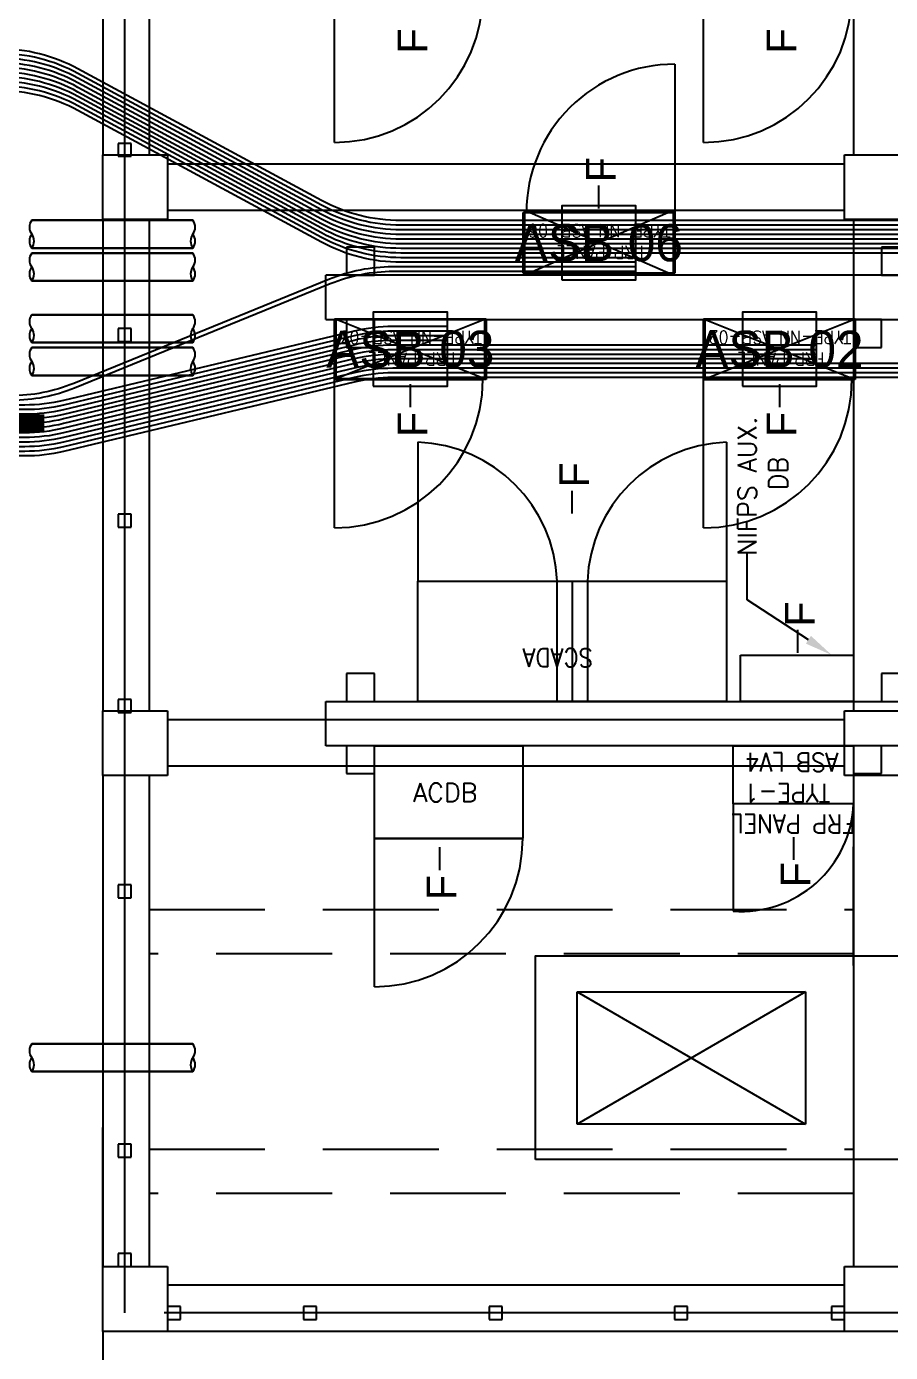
# Model space of a CAD drawing. Header units: metres. Extents: x 530441 to 531186, y 2674002 to 2674337.
# Drawn here: x 530688.35 to 530693.01, y 2674159.24 to 2674166.39 of the extents above; entities that cross this region are included whole.
import ezdxf
from ezdxf.enums import TextEntityAlignment as Align

# ---------------------------------------------------------------- set-up
doc = ezdxf.new("R2010")
doc.units = ezdxf.units.M
for name, pattern in [('DASHED', [0.75, 0.5, -0.25]), ('DASHED2', [0.375, 0.25, -0.125]), ('HIDDEN', [0.375, 0.25, -0.125]), ('PHANTOM', [63.5, 31.75, -6.35, 6.35, -6.35, 6.35, -6.35])]:
    doc.linetypes.add(name, pattern=pattern)
for name, color, linetype in [('1', 5, 'Continuous'), ('Excavation', 7, 'Continuous'), ('IDT', 7, 'Continuous'), ('LT Cable(AG) INV to LT Panel BL-16', 2, 'Continuous')]:
    doc.layers.add(name, color=color, linetype=linetype)
doc.styles.add('Arial', font='arial.ttf')
doc.styles.add('RomanS', font='romans.shx')
doc.styles.get("Standard").update_dxf_attribs({"font": 'Adani Regular.ttf'})
doc.linetypes.add('FOUNDATION LAYOUT$0$FENCELINE1', pattern='A,6.35,-2.54,[133,ltypeshp.shx,S=2.54,R=0,X=-2.54,Y=0],-2.54,25.4', length=36.83)

# ---------------------------------------------------------------- blocks, each defined once
blk = doc.blocks.new('ASB')
at = {"layer": '1', "color": 5}
blk.add_lwpolyline([(-0.2, -0.2), (0.2, -0.2), (0.2, 0.2), (-0.2, 0.2)], close=True, dxfattribs=at)
at = {"layer": '1', "color": 7}
blk.add_attdef('ID', text='', height=0.2, dxfattribs=at).set_placement((0, 0), align=Align.MIDDLE_CENTER)
blk = doc.blocks.new('IDT')
at = {"layer": 'IDT', "color": 8}
for p, q in [((29.552, 18.4101), (29.902, 18.4101)), ((29.902, 18.4101), (29.902, 18.0601)), ((29.902, 18.4101), (33.552, 18.4101)), ((33.552, 18.0601), (33.552, 18.4101)), ((33.552, 18.4101), (33.902, 18.4101)), ((33.902, 18.4101), (33.902, 18.0601)), ((29.902, 18.3453), (29.902, 18.2753)), ((29.972, 18.3453), (29.902, 18.3453)), ((29.972, 18.2753), (29.972, 18.3453)), ((30.7481, 18.3453), (30.7481, 18.2753)), ((30.8181, 18.3453), (30.7481, 18.3453)), ((30.8181, 18.2753), (30.8181, 18.3453)), ((31.7481, 18.3453), (31.7481, 18.2753)), ((31.8181, 18.3453), (31.7481, 18.3453)), ((31.8181, 18.2753), (31.8181, 18.3453)), ((32.7481, 18.3453), (32.7481, 18.2753)), ((32.8181, 18.3453), (32.7481, 18.3453)), ((32.8181, 18.2753), (32.8181, 18.3453)), ((33.482, 18.3453), (33.482, 18.2753)), ((33.552, 18.3453), (33.482, 18.3453)), ((33.552, 18.2753), (33.552, 18.3453)), ((29.902, 18.2753), (29.972, 18.2753)), ((30.7481, 18.2753), (30.8181, 18.2753)), ((31.7481, 18.2753), (31.8181, 18.2753)), ((32.7481, 18.2753), (32.8181, 18.2753)), ((33.482, 18.2753), (33.552, 18.2753)), ((29.902, 18.1601), (33.552, 18.1601)), ((29.902, 18.0601), (29.552, 18.0601)), ((29.852, 15.4101), (29.852, 18.0601)), ((33.902, 18.0601), (33.552, 18.0601)), ((33.652, 15.4101), (33.652, 18.0601)), ((33.7481, 18.0601), (33.7481, 17.9901)), ((33.8181, 18.0601), (33.7481, 18.0601)), ((33.8181, 17.9901), (33.8181, 18.0601)), ((33.902, 15.4101), (33.902, 18.0601)), ((33.7481, 17.9901), (33.8181, 17.9901)), ((33.7481, 17.4703), (33.7481, 17.4003)), ((33.8181, 17.4703), (33.7481, 17.4703)), ((33.8181, 17.4003), (33.8181, 17.4703)), ((33.7481, 17.4003), (33.8181, 17.4003)), ((30.1117, 16.5771), (30.1117, 17.2916)), ((30.1117, 17.2916), (31.3439, 17.2916)), ((31.3439, 16.5771), (30.1117, 17.2916)), ((30.1117, 16.5771), (31.3439, 17.2916)), ((31.3439, 17.2916), (31.3439, 16.5771)), ((31.3439, 16.5771), (30.1117, 16.5771)), ((29.852, 16.4349), (29.852, 15.7954)), ((33.652, 16.1329), (33.652, 16.1329)), ((33.7481, 16.0703), (33.7481, 16.0003)), ((33.8181, 16.0703), (33.7481, 16.0703)), ((33.8181, 16.0003), (33.8181, 16.0703)), ((33.7481, 16.0003), (33.8181, 16.0003)), ((29.552, 15.4101), (29.902, 15.4101)), ((29.702, 15.3997), (29.702, 15.2497)), ((29.852, 15.3997), (29.702, 15.3997)), ((29.852, 15.2497), (29.852, 15.3997)), ((29.902, 15.4101), (29.902, 15.0601)), ((32.4369, 15.3997), (32.4369, 15.2497)), ((32.5869, 15.3997), (32.4369, 15.3997)), ((32.5869, 15.2497), (32.5869, 15.3997)), ((33.552, 15.0601), (33.552, 15.4101)), ((33.552, 15.4101), (33.902, 15.4101)), ((33.902, 15.4101), (33.902, 15.0601)), ((29.902, 15.3601), (33.552, 15.3601)), ((26.802, 15.2497), (32.6992, 15.2497)), ((29.702, 15.2497), (29.852, 15.2497)), ((32.4369, 15.2497), (32.5869, 15.2497)), ((32.6992, 15.2497), (32.6992, 15.0097)), ((29.902, 15.1101), (33.552, 15.1101)), ((29.902, 15.0601), (29.552, 15.0601)), ((29.852, 12.4101), (29.852, 15.0601)), ((33.902, 15.0601), (33.552, 15.0601)), ((33.652, 12.4101), (33.652, 15.0601)), ((33.7481, 15.0703), (33.7481, 15.0003)), ((33.8181, 15.0703), (33.7481, 15.0703)), ((33.8181, 15.0003), (33.8181, 15.0703)), ((33.902, 12.4101), (33.902, 15.0601)), ((32.6992, 15.0097), (26.802, 15.0097)), ((29.702, 15.0097), (29.552, 15.0097)), ((29.702, 14.8597), (29.702, 15.0097)), ((31.2873, 14.3618), (31.2873, 15.0097)), ((31.3698, 14.3618), (31.3698, 15.0097)), ((31.4523, 14.3618), (31.4523, 15.0097)), ((32.4369, 15.0097), (32.4369, 14.8597)), ((32.5869, 15.0097), (32.4369, 15.0097)), ((32.5869, 14.8597), (32.5869, 15.0097)), ((33.7481, 15.0003), (33.8181, 15.0003)), ((29.552, 14.8597), (29.702, 14.8597)), ((32.4369, 14.8597), (32.5869, 14.8597)), ((33.7481, 14.0703), (33.7481, 14.0003)), ((33.8181, 14.0703), (33.7481, 14.0703)), ((33.8181, 14.0003), (33.8181, 14.0703)), ((33.7481, 14.0003), (33.8181, 14.0003)), ((29.843, 13.2732), (30.661, 13.2732)), ((29.843, 12.9462), (29.843, 13.2732)), ((29.852, 12.9497), (29.852, 13.2697)), ((29.852, 13.2697), (30.652, 13.2697)), ((30.652, 13.2697), (29.852, 12.9497)), ((30.652, 12.9497), (29.852, 13.2697)), ((30.652, 13.2697), (30.652, 12.9497)), ((30.661, 13.2732), (30.661, 12.9462)), ((31.8339, 13.2732), (32.6519, 13.2732)), ((31.8339, 12.9462), (31.8339, 13.2732)), ((31.8429, 12.9497), (31.8429, 13.2697)), ((31.8429, 13.2697), (32.6429, 13.2697)), ((31.8429, 12.9497), (32.6429, 13.2697)), ((31.8429, 13.2697), (32.6429, 12.9497)), ((32.6429, 13.2697), (32.6429, 12.9497)), ((32.6519, 13.2732), (32.6519, 12.9462)), ((29.702, 13.0997), (29.702, 12.9497)), ((29.852, 13.0997), (29.702, 13.0997)), ((29.852, 12.9497), (29.852, 13.0997)), ((32.4369, 13.0997), (32.4369, 12.9497)), ((32.5869, 13.0997), (32.4369, 13.0997)), ((32.5869, 12.9497), (32.5869, 13.0997)), ((33.7481, 13.0685), (33.7481, 12.9985)), ((33.8181, 13.0685), (33.7481, 13.0685)), ((33.8181, 12.9985), (33.8181, 13.0685)), ((33.7481, 12.9985), (33.8181, 12.9985)), ((32.6992, 12.9497), (26.802, 12.9497)), ((29.702, 12.9497), (29.852, 12.9497)), ((30.661, 12.9462), (29.843, 12.9462)), ((30.652, 12.9497), (29.852, 12.9497)), ((32.6519, 12.9462), (31.8339, 12.9462)), ((32.6429, 12.9497), (31.8429, 12.9497)), ((32.4369, 12.9497), (32.5869, 12.9497)), ((32.6993, 12.9497), (32.6993, 12.7097)), ((26.802, 12.7097), (32.6992, 12.7097)), ((29.702, 12.7097), (29.552, 12.7097)), ((29.702, 12.5597), (29.702, 12.7097)), ((30.817, 12.6984), (31.635, 12.6984)), ((30.817, 12.3714), (30.817, 12.6984)), ((30.826, 12.3601), (30.826, 12.7097)), ((30.826, 12.7097), (31.626, 12.7097)), ((30.826, 12.3601), (31.626, 12.7097)), ((30.826, 12.7097), (31.626, 12.3601)), ((31.626, 12.7097), (31.626, 12.3601)), ((31.635, 12.6984), (31.635, 12.3714)), ((32.4369, 12.7097), (32.4369, 12.5597)), ((32.5869, 12.7097), (32.4369, 12.7097)), ((32.5869, 12.5597), (32.5869, 12.7097)), ((29.552, 12.5597), (29.702, 12.5597)), ((32.4369, 12.5597), (32.5869, 12.5597)), ((29.552, 12.4101), (29.902, 12.4101)), ((29.902, 12.4101), (29.902, 12.0601)), ((33.552, 12.0601), (33.552, 12.4101)), ((33.552, 12.4101), (33.902, 12.4101)), ((33.902, 12.4101), (33.902, 12.0601)), ((29.902, 12.3601), (33.552, 12.3601)), ((31.635, 12.3714), (30.817, 12.3714)), ((31.626, 12.3601), (30.826, 12.3601)), ((29.902, 12.1101), (33.552, 12.1101)), ((29.902, 12.0601), (29.552, 12.0601)), ((29.852, 9.4101), (29.852, 12.0601)), ((33.902, 12.0601), (33.552, 12.0601)), ((33.652, 9.4101), (33.652, 12.0601)), ((33.7481, 12.0685), (33.7481, 11.9985)), ((33.8181, 12.0685), (33.7481, 12.0685)), ((33.8181, 11.9985), (33.8181, 12.0685)), ((33.902, 9.4101), (33.902, 12.0601)), ((33.7481, 11.9985), (33.8181, 11.9985))]:
    blk.add_line(p, q, dxfattribs=at)
at = {"layer": 'IDT', "color": 8, "linetype": 'DASHED2', "ltscale": 5}
for p, q in [((32.802, 18.4101), (33.902, 18.4101)), ((33.902, 18.4101), (33.902, 17.3101))]:
    blk.add_line(p, q, dxfattribs=at)
at = {"layer": 'IDT', "color": 8, "linetype": 'PHANTOM', "ltscale": 0.25}
for p, q in [((25.6331, 18.3103), (33.7831, 18.3103)), ((33.7831, 18.3103), (33.7831, 9.1603))]:
    blk.add_line(p, q, dxfattribs=at)
at = {"layer": 'IDT', "color": 8, "linetype": 'HIDDEN', "ltscale": 2.5}
for p, q in [((29.852, 17.6665), (33.652, 17.6665)), ((33.652, 17.4265), (29.852, 17.4265)), ((29.852, 16.3729), (33.652, 16.3729)), ((33.652, 16.1329), (29.852, 16.1329))]:
    blk.add_line(p, q, dxfattribs=at)
at = {"layer": 'IDT', "color": 124}
for p, q in [((34.2845, 17.0079), (33.4155, 17.0079)), ((33.4155, 17.0079), (34.2845, 17.0079)), ((33.4155, 16.8579), (34.2845, 16.8579)), ((34.2845, 16.8579), (33.4155, 16.8579)), ((34.2845, 13.2505), (33.4155, 13.2505)), ((33.4155, 13.2505), (34.2845, 13.2505)), ((33.4155, 13.1005), (34.2845, 13.1005)), ((34.2845, 13.1005), (33.4155, 13.1005)), ((34.2845, 13.0734), (33.4155, 13.0734)), ((33.4155, 13.0734), (34.2845, 13.0734)), ((33.4155, 12.9234), (34.2845, 12.9234)), ((34.2845, 12.9234), (33.4155, 12.9234)), ((34.2845, 12.7409), (33.4155, 12.7409)), ((33.4155, 12.7409), (34.2845, 12.7409)), ((33.4155, 12.5909), (34.2845, 12.5909)), ((34.2845, 12.5909), (33.4155, 12.5909)), ((34.2845, 12.5638), (33.4155, 12.5638)), ((33.4155, 12.5638), (34.2845, 12.5638)), ((33.4155, 12.4138), (34.2845, 12.4138)), ((34.2845, 12.4138), (33.4155, 12.4138))]:
    blk.add_line(p, q, dxfattribs=at)
at = {"layer": 'IDT', "color": 8, "linetype": 'DASHED', "ltscale": 5}
for p, q in [((32.4365, 16.5497), (32.4365, 15.7497)), ((30.502, 15.5637), (30.502, 16.1417)), ((32.3927, 15.7497), (31.6365, 15.7497)), ((32.4365, 15.7497), (32.3927, 15.7497)), ((30.5375, 13.6118), (30.5375, 14.3618)), ((32.202, 13.6118), (32.202, 14.3618)), ((30.661, 14.0732), (30.661, 13.2732)), ((32.6519, 14.0732), (32.6519, 13.2732)), ((30.5375, 13.6118), (30.5375, 13.6118)), ((32.202, 13.6118), (32.202, 13.6118)), ((30.6172, 13.2732), (29.861, 13.2732)), ((30.661, 13.2732), (30.6172, 13.2732)), ((32.6081, 13.2732), (31.8519, 13.2732)), ((32.6519, 13.2732), (32.6081, 13.2732)), ((30.817, 11.5714), (30.817, 12.3714)), ((30.817, 12.3714), (30.8609, 12.3714)), ((30.8609, 12.3714), (31.617, 12.3714)), ((30.661, 11.9932), (30.661, 11.1932)), ((32.6519, 11.9932), (32.6519, 11.1932))]:
    blk.add_line(p, q, dxfattribs=at)
at = {"layer": 'IDT', "color": 7}
for p, q in [((32.0863, 15.8484), (32.0863, 15.9209)), ((30.177, 15.7932), (30.177, 15.8657)), ((32.0863, 15.7973), (32.0863, 15.8484)), ((30.177, 15.7421), (30.177, 15.7932)), ((31.6365, 15.7486), (32.4369, 15.7497)), ((31.6365, 15.2497), (31.6365, 15.7486)), ((32.4369, 15.7497), (32.4369, 15.2497)), ((29.852, 15.5637), (30.502, 15.5637)), ((29.852, 15.2497), (29.852, 15.5637)), ((30.502, 15.5637), (30.502, 15.2497)), ((30.502, 15.2497), (29.852, 15.2497)), ((32.4369, 15.2497), (31.6365, 15.2497)), ((29.852, 15.0097), (30.462, 15.0097)), ((29.852, 14.7597), (29.852, 15.0097)), ((30.462, 15.0097), (30.462, 14.7597)), ((30.5375, 15.0097), (32.202, 15.0097)), ((30.5375, 14.3618), (30.5375, 15.0097)), ((32.202, 15.0097), (32.202, 14.3618)), ((30.462, 14.7597), (29.852, 14.7597)), ((30.1529, 14.748), (30.1529, 14.6969)), ((30.1529, 14.6969), (30.1529, 14.6243)), ((32.202, 14.3618), (30.5375, 14.3618)), ((31.3698, 13.9969), (31.3698, 13.9457)), ((31.3698, 13.9457), (31.3698, 13.8732)), ((30.252, 13.3493), (30.252, 13.4218)), ((32.2429, 13.3493), (32.2429, 13.4218)), ((30.252, 13.2982), (30.252, 13.3493)), ((32.2429, 13.2982), (32.2429, 13.3493)), ((29.843, 13.2732), (30.661, 13.2732)), ((29.843, 12.9462), (29.843, 13.2732)), ((30.661, 13.2732), (30.661, 12.9462)), ((31.8339, 13.2732), (32.6519, 13.2732)), ((31.8339, 12.9462), (31.8339, 13.2732)), ((32.6519, 13.2732), (32.6519, 12.9462)), ((30.661, 12.9462), (29.843, 12.9462)), ((32.6519, 12.9462), (31.8339, 12.9462)), ((30.817, 12.6984), (31.635, 12.6984)), ((30.817, 12.3714), (30.817, 12.6984)), ((31.635, 12.6984), (31.635, 12.3714)), ((31.635, 12.3714), (30.817, 12.3714)), ((31.226, 12.3497), (31.226, 12.2985)), ((31.226, 12.2985), (31.226, 12.226))]:
    blk.add_line(p, q, dxfattribs=at)
at = {"layer": 'IDT', "color": 8, "linetype": 'ByBlock', "lineweight": -2, "ltscale": 0.1}
for p, q in [((30.096, 14.6774), (30.426, 14.4611)), ((30.426, 14.4611), (30.426, 14.2072))]:
    blk.add_line(p, q, dxfattribs=at)
at = {"layer": 'IDT', "color": 7, "linetype": 'FOUNDATION LAYOUT$0$FENCELINE1', "ltscale": 0.01}
blk.add_lwpolyline([(33.902, 18.4101), (33.9018, 22.4854), (21.4107, 22.4854)], dxfattribs=at)
at = {"layer": 'IDT', "color": 8}
blk.add_lwpolyline([(31.567, 17.4829), (31.567, 16.3829), (28.767, 16.3829), (28.767, 17.4829)], close=True, dxfattribs=at)
at = {"layer": 'IDT', "color": 124}
for centre, start, end in [((33.4653, 16.9704), 143.02764, 216.97236), ((33.3657, 16.9704), 323.02764, 36.97236), ((34.3344, 16.9704), 143.02764, 216.97236), ((34.2347, 16.9704), 323.02764, 36.97236), ((33.4653, 16.8954), 143.02764, 216.97236), ((34.2347, 16.8954), 323.02764, 36.97236), ((33.4653, 13.213), 143.02764, 216.97236), ((33.3657, 13.213), 323.02764, 36.97236), ((34.3344, 13.213), 143.02764, 216.97236), ((34.2347, 13.213), 323.02764, 36.97236), ((33.4653, 13.138), 143.02764, 216.97236), ((34.2347, 13.138), 323.02764, 36.97236), ((33.4653, 13.0359), 143.02764, 216.97236), ((33.3657, 13.0359), 323.02764, 36.97236), ((34.3344, 13.0359), 143.02764, 216.97236), ((34.2347, 13.0359), 323.02764, 36.97236), ((33.4653, 12.9609), 143.02764, 216.97236), ((34.2347, 12.9609), 323.02764, 36.97236), ((33.4653, 12.7034), 143.02764, 216.97236), ((33.3657, 12.7034), 323.02764, 36.97236), ((34.3344, 12.7034), 143.02764, 216.97236), ((34.2347, 12.7034), 323.02764, 36.97236), ((33.4653, 12.6284), 143.02764, 216.97236), ((34.2347, 12.6284), 323.02764, 36.97236), ((33.4653, 12.5263), 143.02764, 216.97236), ((33.3657, 12.5263), 323.02764, 36.97236), ((34.3344, 12.5263), 143.02764, 216.97236), ((34.2347, 12.5263), 323.02764, 36.97236), ((33.4653, 12.4513), 143.02764, 216.97236), ((34.2347, 12.4513), 323.02764, 36.97236)]:
    blk.add_arc(centre, 0.0624, start, end, dxfattribs=at)
at = {"layer": 'IDT', "color": 8, "linetype": 'DASHED', "ltscale": 5}
for centre, radius, start, end in [((32.4365, 15.7497), 0.8, 90, 180), ((30.4575, 15.5373), 0.606, 85.7856, 177.50336), ((30.512, 14.3876), 0.7761, 271.87815, 358.10123), ((29.6994, 14.7411), 1.4413, 344.74337, 344.78968), ((32.2275, 14.3876), 0.7761, 181.89877, 268.12185), ((30.661, 13.2732), 0.8, 90, 180), ((32.6519, 13.2732), 0.8, 90, 180), ((30.817, 12.3714), 0.8, 270, 0), ((30.661, 11.1932), 0.8, 90, 180), ((32.6519, 11.1932), 0.8, 90, 180)]:
    blk.add_arc(centre, radius, start, end, dxfattribs=at)
at = {"layer": 'IDT', "color": 8, "ltscale": 0.1}
blk.add_solid([(30.0823, 14.6565), (29.9705, 14.7597), (30.1097, 14.6983)], dxfattribs=at)
at = {"layer": 'IDT', "color": 7, "style": 'Arial'}
for p in [(31.9951, 16.0827), (30.0858, 16.0139), (30.0617, 14.6072), (31.2786, 13.856), (30.1608, 13.5836), (32.1517, 13.5836), (31.1348, 12.2089), (30.1608, 11.5145), (32.1517, 11.5145)]:
    blk.add_text('F', height=0.16, rotation=270, dxfattribs=at).set_placement(p)
at = {"layer": 'IDT', "color": 7, "style": 'RomanS', "width": 0.9}
for s, height, p in [('FRP PANEL', 0.1, (29.8434, 15.6209)), ('TYPE-1', 0.1, (29.9782, 15.4542)), ('ASB LV4', 0.1, (29.9342, 15.2876)), ('SCADA', 0.1, (31.2586, 14.724)), ('FRP PANEL', 0.07, (30.0088, 13.1269)), ('FRP PANEL', 0.07, (31.9997, 13.1269)), ('TYPE-NN ASB-02', 0.07, (29.8647, 13.0102)), ('TYPE-NN ASB-03', 0.07, (31.8556, 13.0102)), ('FRP PANEL', 0.07, (30.9828, 12.5521)), ('TYPE-NN ASB-06', 0.07, (30.8387, 12.4354))]:
    blk.add_text(s, height=height, dxfattribs=at).set_placement(p)
at = {"layer": 'IDT', "color": 7, "ltscale": 0.1, "style": 'RomanS'}
blk.add_text('ACDB', height=0.1, rotation=180, dxfattribs=at).set_placement((32.2286, 15.5521))
at = {"layer": 'IDT', "color": 8, "style": 'RomanS'}
for s, p in [('NIFPS AUX.', (30.376, 14.2243)), (' DB', (30.2093, 13.9386))]:
    blk.add_text(s, height=0.1, rotation=270, dxfattribs=at).set_placement(p)

msp = doc.modelspace()

# ---------------------------------------------------------------- linework, layer by layer
at = {"layer": 'Excavation', "color": 3, "const_width": 0.1}
msp.add_lwpolyline([(530688.4427, 2674164.2482), (530683.6633, 2674164.2482), (530683.6633, 2674120.2383)], dxfattribs=at)
at = {"layer": 'LT Cable(AG) INV to LT Panel BL-16'}
for points in [[(530695.6483, 2674165.3434), (530690.366, 2674165.3434, -0.124598), (530689.9378, 2674165.4518), (530688.6242, 2674166.1624, 0.124598), (530688.196, 2674166.2707), (530681.6133, 2674166.2707, 0.414214), (530680.7133, 2674165.3707), (530680.7133, 2674120.2837, 0.009695), (530680.714, 2674120.2488), (530680.7374, 2674119.6434, -0.009695), (530680.7381, 2674119.6085), (530680.7381, 2674112.4372, -0.414214), (530679.8381, 2674111.5372), (530670.1556, 2674111.5372, -0.414214), (530669.2556, 2674112.4372), (530669.2556, 2674112.6898)], [(530695.6483, 2674165.3184), (530690.366, 2674165.3184, -0.124598), (530689.9378, 2674165.4268), (530688.6242, 2674166.1374, 0.124598), (530688.196, 2674166.2457), (530681.6383, 2674166.2457, 0.414214), (530680.7383, 2674165.3457), (530680.7383, 2674120.2842, 0.009695), (530680.739, 2674120.2493), (530680.7624, 2674119.6439, -0.009695), (530680.7631, 2674119.609), (530680.7631, 2674082.4122, -0.414214), (530679.8631, 2674081.5122), (530670.1556, 2674081.5122, -0.414214), (530669.2556, 2674082.4122), (530669.2556, 2674082.6898)], [(530695.6483, 2674165.2684), (530690.366, 2674165.2684, -0.124598), (530689.9378, 2674165.3768), (530688.6242, 2674166.0874, 0.124598), (530688.196, 2674166.1957), (530681.6883, 2674166.1957, 0.414214), (530680.7883, 2674165.2957), (530680.7883, 2674120.2851, 0.009695), (530680.789, 2674120.2503), (530680.8124, 2674119.6449, -0.009695), (530680.8131, 2674119.61), (530680.8131, 2674022.3622, -0.414214), (530679.9131, 2674021.4622), (530637.7636, 2674021.4622, -0.414214), (530636.8636, 2674022.3622), (530636.8636, 2674022.6898)], [(530695.6483, 2674165.2934), (530690.366, 2674165.2934, -0.124598), (530689.9378, 2674165.4018), (530688.6242, 2674166.1124, 0.124598), (530688.196, 2674166.2207), (530681.6633, 2674166.2207, 0.414214), (530680.7633, 2674165.3207), (530680.7633, 2674120.2847, 0.009695), (530680.764, 2674120.2498), (530680.7874, 2674119.6444, -0.009695), (530680.7881, 2674119.6095), (530680.7881, 2674052.3872, -0.414214), (530679.8881, 2674051.4872), (530670.1556, 2674051.4872, -0.414214), (530669.2556, 2674052.3872), (530669.2556, 2674052.6898)], [(530693.7073, 2674165.2434), (530690.366, 2674165.2434, -0.124598), (530689.9378, 2674165.3518), (530688.6242, 2674166.0624, 0.124598), (530688.196, 2674166.1707), (530681.7133, 2674166.1707, 0.414214), (530680.8133, 2674165.2707), (530680.8133, 2674120.2856, 0.009695), (530680.814, 2674120.2507), (530680.8374, 2674119.6454, -0.009695), (530680.8381, 2674119.6105), (530680.8381, 2674014.8372, 0.414214), (530681.7381, 2674013.9372), (530765.4816, 2674013.9372, 0.414214), (530766.3816, 2674014.8372), (530766.3816, 2674015.1918)], [(530693.7073, 2674165.2184), (530690.366, 2674165.2184, -0.124598), (530689.9378, 2674165.3268), (530688.6242, 2674166.0374, 0.124598), (530688.196, 2674166.1457), (530681.7383, 2674166.1457, 0.414214), (530680.8383, 2674165.2457), (530680.8383, 2674120.2861, 0.009695), (530680.839, 2674120.2512), (530680.8624, 2674119.6459, -0.009695), (530680.8631, 2674119.611), (530680.8631, 2674014.8622, 0.414214), (530681.7631, 2674013.9622), (530700.6976, 2674013.9622, 0.414214), (530701.5976, 2674014.8622), (530701.5976, 2674015.1918)], [(530693.7073, 2674165.1934), (530690.366, 2674165.1934, -0.124598), (530689.9378, 2674165.3018), (530688.6242, 2674166.0124, 0.124598), (530688.196, 2674166.1207), (530681.7633, 2674166.1207, 0.414214), (530680.8633, 2674165.2207), (530680.8633, 2674120.2866, 0.009695), (530680.864, 2674120.2517), (530680.8874, 2674119.6463, -0.009695), (530680.8881, 2674119.6115), (530680.8881, 2674022.3872, 0.414214), (530681.7881, 2674021.4872), (531118.417, 2674021.4872, 0.414214), (531119.317, 2674022.3872), (531119.317, 2674022.6918)], [(530693.7073, 2674165.1684), (530690.366, 2674165.1684, -0.124598), (530689.9378, 2674165.2768), (530688.6242, 2674165.9874, 0.124598), (530688.196, 2674166.0957), (530681.7883, 2674166.0957, 0.414214), (530680.8883, 2674165.1957), (530680.8883, 2674120.2871, 0.009695), (530680.889, 2674120.2522), (530680.9124, 2674119.6468, -0.009695), (530680.9131, 2674119.6119), (530680.9131, 2674022.4122, 0.414214), (530681.8131, 2674021.5122), (531021.241, 2674021.5122, 0.414214), (531022.141, 2674022.4122), (531022.141, 2674022.6918)], [(530691.6333, 2674165.1434), (530690.366, 2674165.1434, -0.124598), (530689.9378, 2674165.2518), (530688.6242, 2674165.9624, 0.124598), (530688.196, 2674166.0707), (530681.8133, 2674166.0707, 0.414214), (530680.9133, 2674165.1707), (530680.9133, 2674120.2876, 0.009695), (530680.914, 2674120.2527), (530680.9374, 2674119.6473, -0.009695), (530680.9381, 2674119.6124), (530680.9381, 2674022.4372, 0.414214), (530681.8381, 2674021.5372), (530956.457, 2674021.5372, 0.414214), (530957.357, 2674022.4372), (530957.357, 2674022.6918)], [(530691.6333, 2674165.1184), (530690.366, 2674165.1184, -0.124598), (530689.9378, 2674165.2268), (530688.6242, 2674165.9374, 0.124598), (530688.196, 2674166.0457), (530681.8383, 2674166.0457, 0.414214), (530680.9383, 2674165.1457), (530680.9383, 2674120.2881, 0.009695), (530680.939, 2674120.2532), (530680.9624, 2674119.6478, -0.009695), (530680.9631, 2674119.6129), (530680.9631, 2674022.4622, 0.414214), (530681.8631, 2674021.5622), (530859.281, 2674021.5622, 0.414214), (530860.181, 2674022.4622), (530860.181, 2674022.6918)], [(530691.6333, 2674165.0934), (530690.3195, 2674165.0934, 0.097081), (530689.9797, 2674165.0268), (530688.6012, 2674164.4648, -0.097081), (530688.2614, 2674164.3982), (530684.4133, 2674164.3982, 0.414214), (530683.5133, 2674163.4982), (530683.5133, 2674120.2774, 0.026058), (530683.5182, 2674120.1838), (530683.5815, 2674119.5779, -0.025876), (530683.5864, 2674119.485), (530683.6355, 2674052.1865, 0.414), (530684.5355, 2674051.2872), (531118.417, 2674051.2872, 0.414214), (531119.317, 2674052.1872), (531119.317, 2674052.6918)], [(530691.6333, 2674165.0684), (530690.3244, 2674165.0684, 0.097081), (530689.9846, 2674165.0018), (530688.6061, 2674164.4398, -0.097081), (530688.2663, 2674164.3732), (530684.4383, 2674164.3732, 0.414214), (530683.5383, 2674163.4732), (530683.5383, 2674120.2787, 0.026058), (530683.5432, 2674120.1851), (530683.6065, 2674119.5792, -0.025876), (530683.6114, 2674119.4863), (530683.6605, 2674052.2115, 0.414), (530684.5605, 2674051.3122), (531021.241, 2674051.3122, 0.414214), (531022.141, 2674052.2122), (531022.141, 2674052.6918)]]:
    msp.add_lwpolyline(points, format="xyb", dxfattribs=at)
at = {"layer": 'LT Cable(AG) INV to LT Panel BL-16', "color": 5}
for points in [[(530690.6164, 2674164.7716), (530690.3223, 2674164.7716, 0.058645), (530690.1133, 2674164.747), (530688.5457, 2674164.3728, -0.058645), (530688.3368, 2674164.3482), (530684.4633, 2674164.3482, 0.414214), (530683.5633, 2674163.4482), (530683.5633, 2674120.28, 0.026058), (530683.5682, 2674120.1864), (530683.6315, 2674119.5805, -0.025876), (530683.6364, 2674119.4876), (530683.6855, 2674052.2365, 0.414), (530684.5855, 2674051.3372), (530924.065, 2674051.3372, 0.414214), (530924.965, 2674052.2372), (530924.965, 2674052.6918)], [(530690.6164, 2674164.7466), (530690.3223, 2674164.7466, 0.058645), (530690.1133, 2674164.722), (530688.5457, 2674164.3478, -0.058645), (530688.3368, 2674164.3232), (530684.4883, 2674164.3232, 0.414214), (530683.5883, 2674163.4232), (530683.5883, 2674120.2813, 0.026058), (530683.5932, 2674120.1877), (530683.6565, 2674119.5819, -0.025876), (530683.6614, 2674119.4889), (530683.7105, 2674052.2615, 0.414), (530684.6105, 2674051.3622), (530826.889, 2674051.3622, 0.414214), (530827.789, 2674052.2622), (530827.789, 2674052.6918)], [(530690.6164, 2674164.7216), (530690.3223, 2674164.7216, 0.058645), (530690.1133, 2674164.697), (530688.5457, 2674164.3228, -0.058645), (530688.3368, 2674164.2982), (530684.5133, 2674164.2982, 0.414214), (530683.6133, 2674163.3982), (530683.6133, 2674120.2826, 0.026058), (530683.6182, 2674120.189), (530683.6815, 2674119.5832, -0.025876), (530683.6864, 2674119.4902), (530683.73, 2674059.7865, 0.414), (530684.63, 2674058.8872), (530729.713, 2674058.8872, 0.414214), (530730.613, 2674059.7872), (530730.613, 2674060.1918)], [(530690.6164, 2674164.6966), (530690.3223, 2674164.6966, 0.058645), (530690.1133, 2674164.672), (530688.5457, 2674164.2978, -0.058645), (530688.3368, 2674164.2732), (530684.5383, 2674164.2732, 0.414214), (530683.6383, 2674163.3732), (530683.6383, 2674120.2839, 0.026058), (530683.6432, 2674120.1903), (530683.7065, 2674119.5845, -0.025876), (530683.7114, 2674119.4915), (530683.7385, 2674082.3115, 0.414), (530684.6385, 2674081.4122), (531021.241, 2674081.4122, 0.414214), (531022.141, 2674082.3122), (531022.141, 2674082.6918)], [(530692.6073, 2674164.6716), (530690.3223, 2674164.6716, 0.058645), (530690.1133, 2674164.647), (530688.5457, 2674164.2728, -0.058645), (530688.3368, 2674164.2482), (530684.5633, 2674164.2482, 0.414214), (530683.6633, 2674163.3482), (530683.6633, 2674120.2852, 0.026058), (530683.6682, 2674120.1916), (530683.7315, 2674119.5858, -0.025876), (530683.7364, 2674119.4928), (530683.7635, 2674082.3365, 0.414), (530684.6635, 2674081.4372), (530924.065, 2674081.4372, 0.414214), (530924.965, 2674082.3372), (530924.965, 2674082.6918)], [(530692.6073, 2674164.6466), (530690.3223, 2674164.6466, 0.058645), (530690.1133, 2674164.622), (530688.5457, 2674164.2478, -0.058645), (530688.3368, 2674164.2232), (530684.5883, 2674164.2232, 0.414214), (530683.6883, 2674163.3232), (530683.6883, 2674120.2865, 0.026058), (530683.6932, 2674120.1929), (530683.7565, 2674119.5871, -0.025876), (530683.7614, 2674119.4942), (530683.7885, 2674082.3615, 0.414), (530684.6885, 2674081.4622), (530826.889, 2674081.4622, 0.414214), (530827.789, 2674082.3622), (530827.789, 2674082.6918)], [(530692.6073, 2674164.6216), (530690.3223, 2674164.6216, 0.058645), (530690.1133, 2674164.597), (530688.5457, 2674164.2228, -0.058645), (530688.3368, 2674164.1982), (530684.6133, 2674164.1982, 0.414214), (530683.7133, 2674163.2982), (530683.7133, 2674120.2878, 0.026058), (530683.7182, 2674120.1942), (530683.7815, 2674119.5884, -0.025876), (530683.7864, 2674119.4955), (530683.8135, 2674082.3865, 0.414), (530684.7135, 2674081.4872), (530729.713, 2674081.4872, 0.414214), (530730.613, 2674082.3872), (530730.613, 2674082.6918)], [(530692.6073, 2674164.5966), (530690.3223, 2674164.5966, 0.058645), (530690.1133, 2674164.572), (530688.5457, 2674164.1978, -0.058645), (530688.3368, 2674164.1732), (530684.6383, 2674164.1732, 0.414214), (530683.7383, 2674163.2732), (530683.7383, 2674120.2891, 0.026058), (530683.7432, 2674120.1955), (530683.8065, 2674119.5897, -0.025876), (530683.8114, 2674119.4968), (530683.833, 2674089.9115, 0.414), (530684.733, 2674089.0122), (531118.417, 2674089.0122, 0.414214), (531119.317, 2674089.9122), (531119.317, 2674090.1918)], [(530694.7643, 2674164.5716), (530690.3223, 2674164.5716, 0.058645), (530690.1133, 2674164.547), (530688.5457, 2674164.1728, -0.058645), (530688.3368, 2674164.1482), (530684.6633, 2674164.1482, 0.414214), (530683.7633, 2674163.2482), (530683.7633, 2674120.2904, 0.026058), (530683.7682, 2674120.1968), (530683.8315, 2674119.5911, -0.025876), (530683.8364, 2674119.4981), (530683.8416, 2674112.4365, 0.414), (530684.7416, 2674111.5372), (531021.241, 2674111.5372, 0.414214), (531022.141, 2674112.4372), (531022.141, 2674112.6918)], [(530694.7643, 2674164.5466), (530690.3223, 2674164.5466, 0.058645), (530690.1133, 2674164.522), (530688.5457, 2674164.1478, -0.058645), (530688.3368, 2674164.1232), (530684.6883, 2674164.1232, 0.414214), (530683.7883, 2674163.2232), (530683.7883, 2674120.2917, 0.026058), (530683.7932, 2674120.1981), (530683.8565, 2674119.5924, -0.025876), (530683.8614, 2674119.4994), (530683.8665, 2674112.4615, 0.414), (530684.7665, 2674111.5622), (530924.065, 2674111.5622, 0.414214), (530924.965, 2674112.4622), (530924.965, 2674112.6918)], [(530694.7643, 2674164.5216), (530690.3223, 2674164.5216, 0.058645), (530690.1133, 2674164.497), (530688.5457, 2674164.1228, -0.058645), (530688.3368, 2674164.0982), (530684.7133, 2674164.0982, 0.414214), (530683.8133, 2674163.1982), (530683.8133, 2674120.2931, 0.026058), (530683.8182, 2674120.1994), (530683.8815, 2674119.5937, -0.025876), (530683.8864, 2674119.5007), (530683.8915, 2674112.4865, 0.414), (530684.7915, 2674111.5872), (530826.889, 2674111.5872, 0.414214), (530827.789, 2674112.4872), (530827.789, 2674112.6918)], [(530694.7643, 2674164.4966), (530690.3223, 2674164.4966, 0.058645), (530690.1133, 2674164.472), (530688.5457, 2674164.0978, -0.058645), (530688.3368, 2674164.0732), (530684.7383, 2674164.0732, 0.414214), (530683.8383, 2674163.1732), (530683.8383, 2674120.2944, 0.026058), (530683.8432, 2674120.2007), (530683.9065, 2674119.595, -0.025876), (530683.9114, 2674119.502), (530683.9165, 2674112.5115, 0.414), (530684.8165, 2674111.6122), (530729.713, 2674111.6122, 0.414214), (530730.613, 2674112.5122), (530730.613, 2674112.6918)]]:
    msp.add_lwpolyline(points, format="xyb", dxfattribs=at)

# ---------------------------------------------------------------- block references
at = {"layer": '1'}
for p, values in [((530691.4333, 2674165.2239), {'ID': 'ASB 06'}), ((530690.4164, 2674164.6492), {'ID': 'ASB 03'}), ((530692.4073, 2674164.6492), {'ID': 'ASB 02'})]:
    msp.add_blockref('ASB', p, dxfattribs=at).add_auto_attribs(values)
at = {"layer": 'IDT', "color": 8, "rotation": 180}
msp.add_blockref('IDT', (530722.6593, 2674177.7589), dxfattribs=at)

doc.saveas('drawing.dxf')
